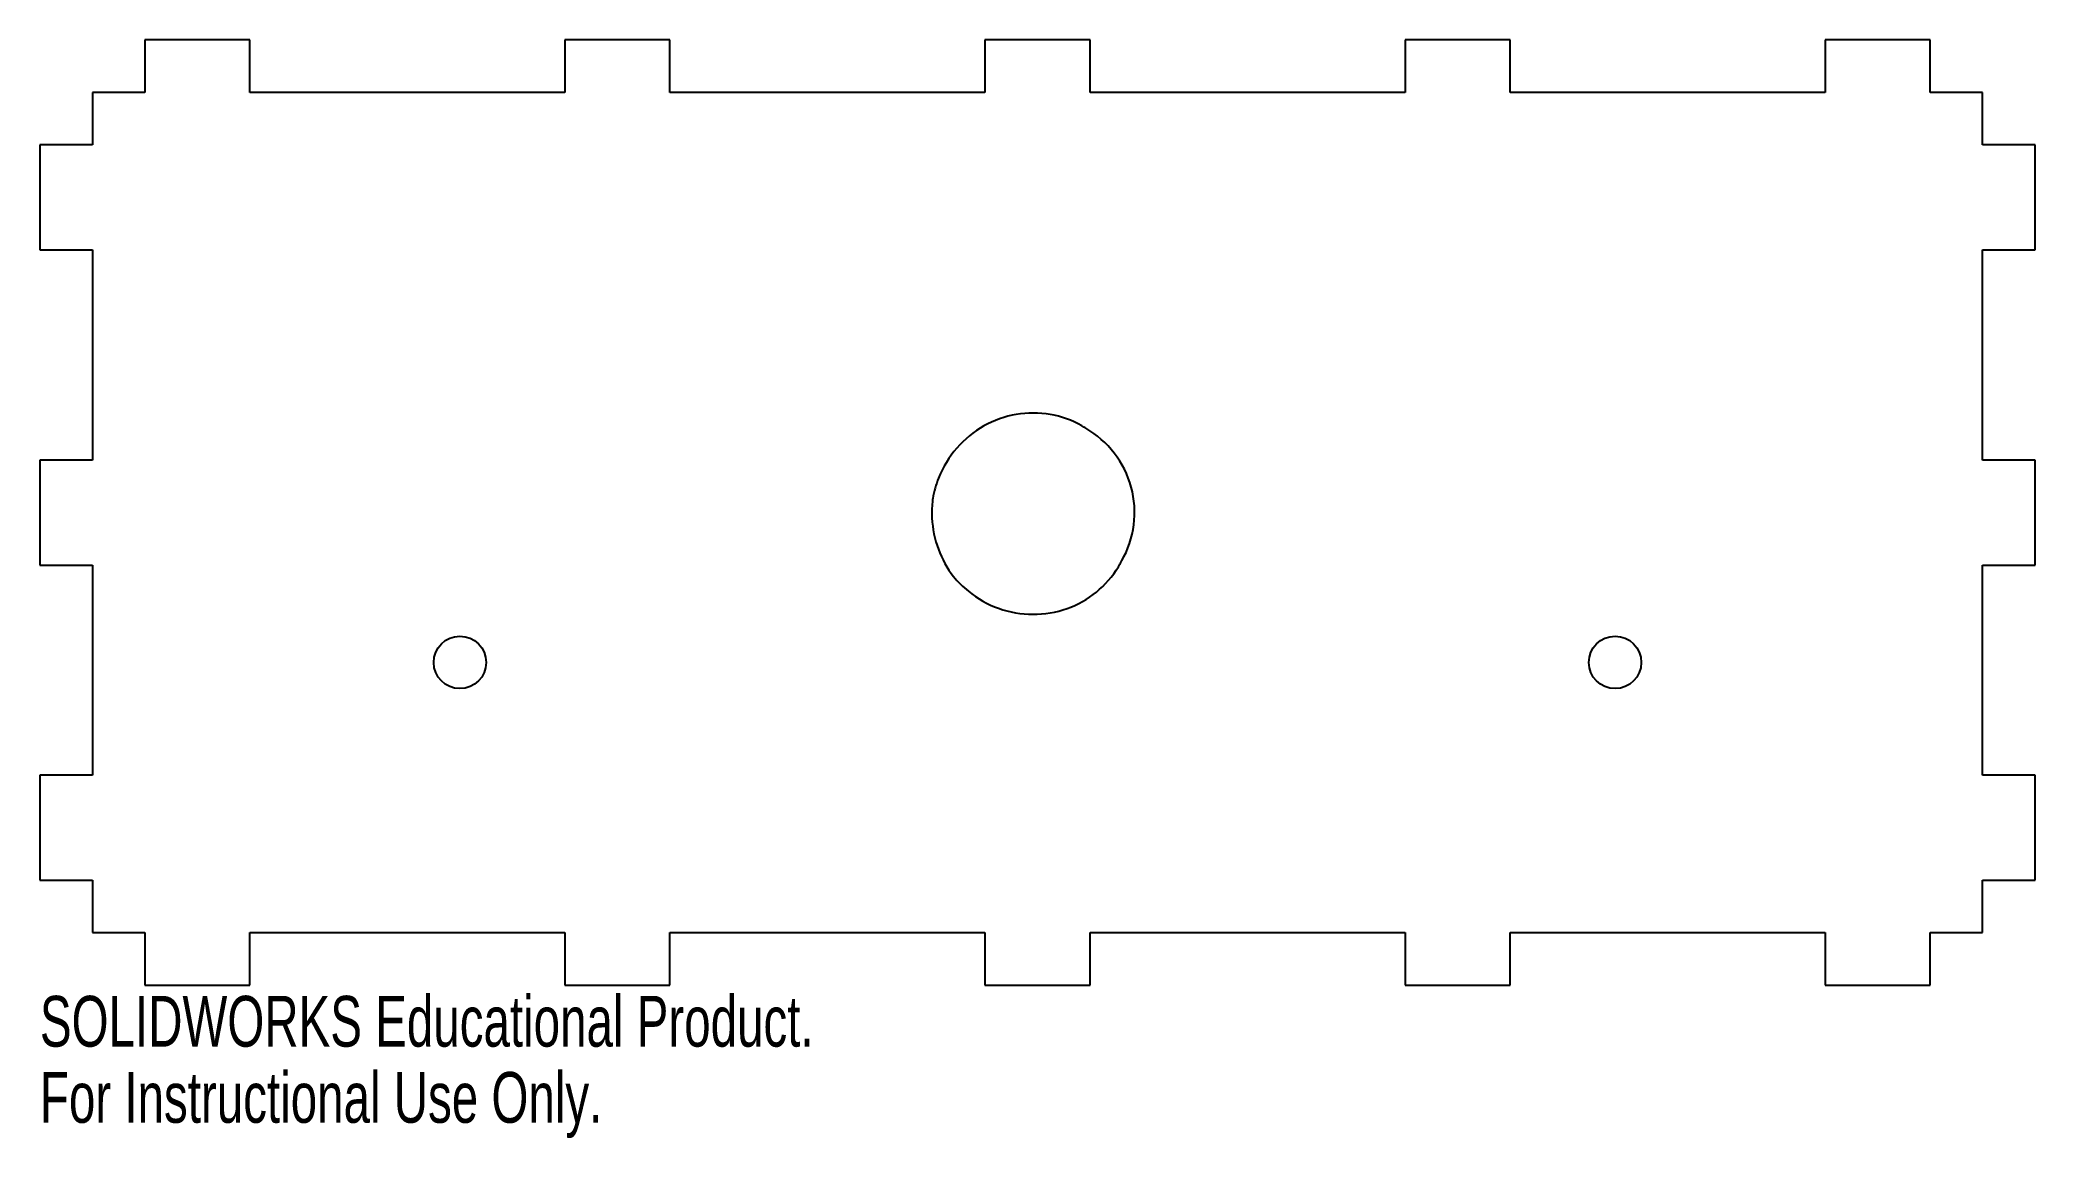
# Model space of a CAD drawing. Header units: millimetres. Extents: x -95 to 95, y -60 to 45.
import ezdxf

# ---------------------------------------------------------------- set-up
doc = ezdxf.new("R2010")
doc.units = ezdxf.units.MM
doc.styles.add('SLDTEXTSTYLE0', font='TXT', dxfattribs={"width": 0.7})

msp = doc.modelspace()

# ---------------------------------------------------------------- linework, layer by layer
at = {"color": 7, "linetype": 'Continuous', "lineweight": 25}
for p, q in [((-85, 45), (-85, 40)), ((-75, 45), (-85, 45)), ((-75, 40), (-75, 45)), ((-45, 45), (-45, 40)), ((-35, 45), (-45, 45)), ((-35, 40), (-35, 45)), ((-5, 45), (-5, 40)), ((5, 45), (-5, 45)), ((5, 40), (5, 45)), ((35, 45), (35, 40)), ((45, 45), (35, 45)), ((45, 40), (45, 45)), ((75, 45), (75, 40)), ((85, 45), (75, 45)), ((85, 40), (85, 45)), ((-90, 40), (-90, 35)), ((-85, 40), (-90, 40)), ((-45, 40), (-75, 40)), ((-5, 40), (-35, 40)), ((35, 40), (5, 40)), ((75, 40), (45, 40)), ((90, 40), (85, 40)), ((90, 35), (90, 40)), ((-95, 35), (-95, 25)), ((-90, 35), (-95, 35)), ((95, 35), (90, 35)), ((95, 25), (95, 35)), ((-95, 25), (-90, 25)), ((-90, 25), (-90, 5)), ((90, 25), (95, 25)), ((90, 5), (90, 25)), ((-95, 5), (-95, -5)), ((-90, 5), (-95, 5)), ((95, 5), (90, 5)), ((95, -5), (95, 5)), ((-95, -5), (-90, -5)), ((-90, -5), (-90, -25)), ((90, -5), (95, -5)), ((90, -25), (90, -5)), ((-95, -25), (-95, -35)), ((-90, -25), (-95, -25)), ((95, -25), (90, -25)), ((95, -35), (95, -25)), ((-95, -35), (-90, -35)), ((-90, -35), (-90, -40)), ((90, -35), (95, -35)), ((90, -40), (90, -35)), ((-90, -40), (-85, -40)), ((-85, -40), (-85, -45)), ((-75, -40), (-45, -40)), ((-75, -45), (-75, -40)), ((-45, -40), (-45, -45)), ((-35, -40), (-5, -40)), ((-35, -45), (-35, -40)), ((-5, -40), (-5, -45)), ((5, -40), (35, -40)), ((5, -45), (5, -40)), ((35, -40), (35, -45)), ((45, -40), (75, -40)), ((45, -45), (45, -40)), ((75, -40), (75, -45)), ((85, -40), (90, -40)), ((85, -45), (85, -40)), ((-85, -45), (-75, -45)), ((-45, -45), (-35, -45)), ((-5, -45), (5, -45)), ((35, -45), (45, -45)), ((75, -45), (85, -45))]:
    msp.add_line(p, q, dxfattribs=at)
for centre in [(-55, -14.27), (55, -14.27)]:
    msp.add_circle(centre, 2.5, dxfattribs=at)
for points, knots in [([(4.6, 8.02), (4.47, 8.11), (4.34, 8.18), (4.21, 8.26), (3.29, 8.79), (2.25, 9.16), (1.21, 9.34), (0.15, 9.52), (-0.96, 9.52), (-2.02, 9.34), (-3.1, 9.15), (-4.15, 8.78), (-5.1, 8.25), (-6.08, 7.7), (-6.96, 6.97), (-7.69, 6.13), (-8.42, 5.29), (-9.01, 4.31), (-9.42, 3.28), (-9.67, 2.66), (-9.85, 2.01), (-9.97, 1.35)], [0, 0, 0, 0, 0.00045504, 0.00045504, 0.00045504, 0.00369423, 0.00369423, 0.00369423, 0.00697232, 0.00697232, 0.00697232, 0.01028876, 0.01028876, 0.01028876, 0.01368125, 0.01368125, 0.01368125, 0.01707056, 0.01707056, 0.01707056, 0.01908418, 0.01908418, 0.01908418, 0.01908418]), ([(8.02, -4.6), (9.23, -2.5), (9.56, 0.09), (8.29, 4.76), (6.7, 6.82), (4.6, 8.02)], [0, 0, 0, 0, 0.5, 0.5, 1, 1, 1, 1]), ([(-9.97, 1.35), (-9.99, 1.23), (-10, 1.1), (-10.01, 0.98), (-10.06, 0.48), (-10.07, -0.02), (-10.05, -0.52), (-10, -1.54), (-9.79, -2.55), (-9.43, -3.5), (-9.09, -4.42), (-8.6, -5.31), (-8.01, -6.09)], [0, 0, 0, 0, 0.000375065, 0.000375065, 0.000375065, 0.001883231, 0.001883231, 0.001883231, 0.004952509, 0.004952509, 0.004952509, 0.007949437, 0.007949437, 0.007949437, 0.007949437]), ([(-8.01, -6.09), (-7.58, -6.61), (-7.1, -7.08), (-6.58, -7.5), (-5.73, -8.2), (-4.74, -8.75), (-3.7, -9.12), (-2.67, -9.49), (-1.55, -9.69), (-0.45, -9.69), (0.65, -9.7), (1.77, -9.51), (2.81, -9.14), (3.82, -8.78), (4.78, -8.24), (5.61, -7.57), (6.43, -6.9), (7.16, -6.07), (7.71, -5.16), (7.81, -5.01), (7.89, -4.85), (7.98, -4.69)], [0, 0, 0, 0, 0.00200179, 0.00200179, 0.00200179, 0.00533587, 0.00533587, 0.00533587, 0.00866974, 0.00866974, 0.00866974, 0.01200853, 0.01200853, 0.01200853, 0.01524752, 0.01524752, 0.01524752, 0.01847227, 0.01847227, 0.01847227, 0.01901394, 0.01901394, 0.01901394, 0.01901394])]:
    msp.add_open_spline(points, degree=3, knots=knots, dxfattribs=at)
msp.add_open_spline([(7.98, -4.69), (7.99, -4.66), (8.01, -4.63), (8.02, -4.6)], degree=3, dxfattribs=at)

# ---------------------------------------------------------------- texts
at = {"color": 7, "linetype": 'Continuous', "char_height": 4.8336, "attachment_point": 1, "style": 'SLDTEXTSTYLE0'}
for s, insert in [('SOLIDWORKS Educational Product.', (-95, -46.02)), ('For Instructional Use Only.', (-95, -53.27))]:
    msp.add_mtext(s, dxfattribs=dict(at, insert=insert))

doc.saveas('drawing.dxf')
